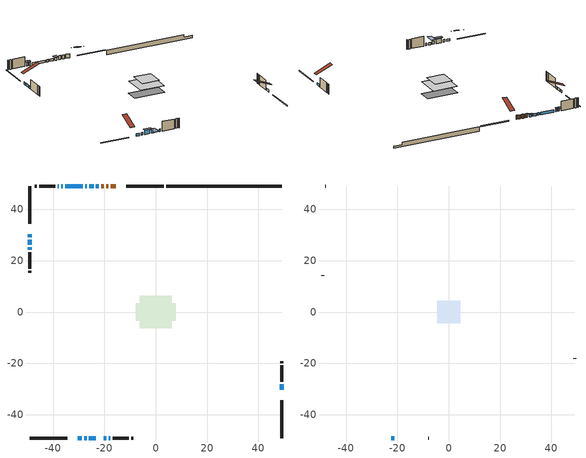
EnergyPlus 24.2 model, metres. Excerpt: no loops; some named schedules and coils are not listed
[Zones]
conditioned space
 floor adiabatic (AdiabaticFloorConstruction): -6.26,-6.26 -6.26,6.26 6.26,6.26 6.26,-6.26 z3.72
 floor foundation (Slab1 construction): -7.83,-3.41 -7.83,3.41 7.83,3.41 7.83,-3.41 z-1.01
 wall outside (RimJoist1 construction): 3.18,49.07 -11.42,49.07 / -49.07,-49.07 -34.46,-49.07 / -49.07,49.07 -49.07,34.46 / 49.07,-49.07 49.07,-34.46 z1.28:1.58
 wall outside (AdiabaticWallConstruction 1): -15.58,49.07 -17.52,49.07 / -18.45,49.07 -19.33,49.07 / -20.26,49.07 -21.27,49.07 z1.28:3.31
 wall outside (AdiabaticWallConstruction): -30.31,-49.07 -28.77,-49.07 / -27.85,-49.07 -26.95,-49.07 / -49.07,30.31 -49.07,29.07 / -49.07,28.14 -49.07,26.14 / -20.31,-49.07 -19.26,-49.07 / -18.33,-49.07 -17.72,-49.07 / -49.07,25.22 -49.07,24.17 / -24.22,49.07 -25.91,49.07 / -26.83,49.07 -27.52,49.07 / -28.45,49.07 -35.26,49.07 / 49.07,-30.31 49.07,-28.08 z1.28:2.5; -22.2,49.07 -23.29,49.07 z1.28:2.73; -26.03,-49.07 -23.28,-49.07 z1.28:3.36; -36.19,49.07 -36.75,49.07 / -37.68,49.07 -38.14,49.07 z1.28:2.93
 wall outside (Wall1 construction): -39.06,49.07 -45.39,49.07 / -16.79,-49.07 -10.47,-49.07 / -49.07,23.24 -49.07,16.92 / 49.07,-27.15 49.07,-20.83 z1.28:6.16
 wall outside (Wall3 construction): -46.32,49.07 -47.03,49.07 / -9.54,-49.07 -8.83,-49.07 / -49.07,15.99 -49.07,15.28 / 49.07,-19.9 49.07,-19.19 z1.28:6.16
 wall foundation (FoundationWall1 construction): 4.11,49.07,-1.01 4.11,49.07,1.28 44.57,49.07,1.28 44.57,49.07,0.09 49.07,49.07,0.09 49.07,49.07,-1.01
 window (WindowConstruction 9): -30.31,-49.07 -28.77,-49.07 z1.28:2.5
 window (WindowConstruction 4): -22.2,49.07 -23.29,49.07 z1.28:2.73
 window (WindowConstruction 5): -27.84,-49.07 -26.96,-49.07 z1.28:2.5
 window (WindowConstruction 6): -26.03,-49.07 -23.28,-49.07 z1.28:3.36
 window (WindowConstruction 7): -49.07,30.31 -49.07,29.07 z1.28:2.5
 window (WindowConstruction 8): -49.07,28.14 -49.07,26.14 z1.28:2.5
 window (WindowConstruction 12): -20.31,-49.07 -19.26,-49.07 z1.28:2.5
 window (WindowConstruction 13): -18.33,-49.07 -17.72,-49.07 z1.28:2.5
 window (WindowConstruction 14): -49.07,25.22 -49.07,24.17 z1.28:2.5
 window (WindowConstruction): -24.22,49.07 -25.91,49.07 z1.28:2.5
 window (WindowConstruction 1): -26.83,49.07 -27.52,49.07 z1.28:2.5
 window (WindowConstruction 2): -28.45,49.07 -35.26,49.07 z1.28:2.5
 window (WindowConstruction 3): 49.07,-30.31 49.07,-28.08 z1.28:2.5
 window (WindowConstruction 10): -36.19,49.07 -36.75,49.07 z1.28:2.93
 window (WindowConstruction 11): -37.68,49.07 -38.14,49.07 z1.28:2.93
 door (Door): -15.58,49.07 -17.52,49.07 z1.28:3.31
 door (Door 1): -18.45,49.07 -19.33,49.07 z1.28:3.31
 door (Door 2): -20.26,49.07 -21.27,49.07 z1.28:3.31
 ceiling adiabatic (AdiabaticFloorConstruction): 6.26,-6.26 6.26,6.26 -6.26,6.26 -6.26,-6.26 z3.72
attic - vented
 floor to conditioned space (Floor1 construction Reversed): -4.42,-4.42 -4.42,4.42 4.42,4.42 4.42,-4.42 z6.16
 wall outside (AdiabaticWallConstruction): -22.36,-49.07 -21.24,-49.07 z1.28:2.93
 wall outside (Wall4 construction): -47.95,49.07 -48.14,49.07 / -7.91,-49.07 -7.72,-49.07 / -49.07,14.35 -49.07,14.16 / 49.07,-18.26 49.07,-18.08 z1.28:6.16
 window (WindowConstruction 15): -22.35,-49.07 -21.24,-49.07 z1.28:2.93
 roof outside (Roof1 construction): -14.65,49.07,6.16 -14.65,40.58,9.69 -12.35,40.58,9.69 -12.35,49.07,6.16; -31.24,-49.07,6.16 -31.24,-40.58,9.69 -33.54,-40.58,9.69 -33.54,-49.07,6.16; -49.07,31.24,6.16 -40.58,31.24,9.69 -40.58,33.54,9.69 -49.07,33.54,6.16; 49.07,-31.24,6.16 40.58,-31.24,9.69 40.58,-33.54,9.69 49.07,-33.54,6.16
shading: -20.63,-49.07 -22.96,-49.07 -22.96,-53.34 -20.63,-53.34 z3.54; -23.59,49.07 -21.9,49.07 -21.9,50.59 -23.59,50.59 z3.03; -22.67,-49.07 -26.64,-49.07 -26.64,-50.29 -22.67,-50.29 z3.97; -37.05,49.07 -35.89,49.07 -35.89,50.59 -37.05,50.59 z3.23; -38.43,49.07 -37.38,49.07 -37.38,50.59 -38.43,50.59 z3.23
[Building]
Building 1: Terrain=Suburbs
[Site:Location]
Quebec Intl AP_QC: Latitude {deg}=46.8; Longitude {deg}=-71.38; Time Zone {hr}=-5; Elevation {m}=74; Keep Site Location Information=Yes
[Site:GroundTemperature:Shallow]
0.0108218, -2.24938, -2.43038, -1.3578, 2.94801, 7.23376, 10.9493, 13.303, 13.5029, 11.5886, 7.96783, 3.81355
[Site:WaterMainsTemperature]
Calculation Method=Schedule; Temperature Schedule=mains temperature schedule
[Material] Roughness=Rough; Thermal Absorptance=0.9
Name | Thickness {m} | Conductivity {W/m-K} | Density {kg/m3} | Specific Heat {J/kg-K} | Solar Absorptance | Visible Absorptance
asphalt or fiberglass shingles | 0.00635 | 0.162714 | 1121.4 | 1465.45 | 0.4 | 0.4
ceiling loosefill ins | 0.254 | 0.0480833 | 16.02 | 1046.75 | 0.7 | 0.7
ceiling stud and cavity | 0.1397 | 0.165285 | 65.682 | 1177.47 | 0.7 | 0.7
concrete 4.0 in. | 0.1016 | 1.803125 | 2242.8 | 837.4 | 0.7 | 0.7
concrete 8.0 in. | 0.2032 | 1.803125 | 2242.8 | 837.4 | 0.7 | 0.7
door material | 0.04445 | 0.053851 | 512.64 | 1214.23 | 0.7 | 0.7
exterior vertical ins | 0.0457286 | 0.029427 | 32.04 | 1214.23 | 0.7 | 0.7
floor covering | 0.0127 | 0.0433444 | 54.468 | 1339.84 | 0.6 | 0.6
floor rigid ins; wall rigid ins 1 | 0.512978 | 0.029427 | 32.04 | 1214.23 | 0.7 | 0.7
floor stud and cavity | 0.1397 | 1.75129 | 37.0049 | 1207.88 | 0.7 | 0.7
furniture material conditioned space 1 | 0.1524 | 0.115458 | 640.8 | 1214.23 | 0.6 | 0.6
gypsum board | 0.0127 | 0.160291 | 801 | 837.4 | 0.6 | 0.6
gypsum board 1 | 0.0127 | 0.160291 | 801 | 837.4 | 0.7 | 0.7
osb sheathing 0.5 in. | 0.0127 | 0.115458 | 512.64 | 1214.23 | 0.7 | 0.7
osb sheathing 0.75 in. | 0.01905 | 0.115458 | 512.64 | 1214.23 | 0.7 | 0.7
osb sheathing 2.0 in. | 0.0508 | 0.115458 | 512.64 | 1214.23 | 0.7 | 0.7
rim joist rigid ins; wall rigid ins | 0.051816 | 0.029427 | 32.04 | 1214.23 | 0.7 | 0.7
rim joist stud and cavity | 0.0508 | 0.0327625 | 125.044 | 1163.47 | 0.6 | 0.6
wall stud and cavity | 0.1397 | 0.140175 | 139.0536 | 1170.24 | 0.7 | 0.7
wall stud and cavity 1 | 0.1397 | 0.223492 | 139.0536 | 1170.24 | 0.7 | 0.7
wall stud and cavity 2 | 0.0889 | 6.1454 | 50.32683 | 1063.81 | 0.6 | 0.6
wall stud and cavity 3 | 0.0889 | 0.380278 | 52.3479 | 1209.89 | 0.7 | 0.7
wall stud and cavity 4 | 0.0889 | 0.391764 | 83.0341 | 1211.67 | 0.7 | 0.7
wood siding | 0.0254 | 0.102417 | 544.68 | 1172.36 | 0.4 | 0.4
wood siding 1 | 0.00254 | 0.102417 | 544.68 | 1172.36 | 0.4 | 0.4
wood siding 2; wood siding 3; wood siding 4 | 0.0254 | 0.102417 | 544.68 | 1172.36 | 0.7 | 0.7
[WindowMaterial:SimpleGlazingSystem]
Name | U-Factor {W/m2-K} | Solar Heat Gain Coefficient
WindowMaterial | 2.92474 | 0.62
WindowMaterial 1 | 2.95029 | 0.64
WindowMaterial 10 | 2.96903 | 0.62
WindowMaterial 11 | 3.131417 | 0.48
WindowMaterial 12 | 2.98492 | 0.56
WindowMaterial 13 | 3.01842 | 0.5
WindowMaterial 2 | 2.89237 | 0.66
WindowMaterial 3 | 2.94177 | 0.59
WindowMaterial 4 | 2.93325 | 0.6
WindowMaterial 5 | 2.95256 | 0.58
WindowMaterial 6 | 1.8391 | 0.53
WindowMaterial 7 | 3.01729 | 0.49
WindowMaterial 8 | 2.91168 | 0.63
WindowMaterial 9 | 2.96789 | 0.62
[Construction]
AdiabaticFloorConstruction: floor stud and cavity, floor rigid ins, osb sheathing 0.75 in., floor covering
AdiabaticWallConstruction: wood siding 3, wall rigid ins 1, wall stud and cavity 3, gypsum board
AdiabaticWallConstruction 1: wood siding 4, wall rigid ins 1, wall stud and cavity 3, gypsum board
Door; Door 1; Door 2: door material
Floor1 construction Reversed: gypsum board, ceiling stud and cavity, ceiling loosefill ins
FoundationWall1 construction: concrete 8.0 in., gypsum board 1
furniture construction conditioned space 1: furniture material conditioned space 1
PartitionWallConstruction: gypsum board, wall stud and cavity 4, gypsum board
RimJoist1 construction: wood siding 2, rim joist rigid ins, osb sheathing 2.0 in., rim joist stud and cavity
Roof1 construction: asphalt or fiberglass shingles
Slab1 construction: concrete 4.0 in.
Wall1 construction: wood siding, wall rigid ins, osb sheathing 0.5 in., wall stud and cavity, gypsum board
Wall3 construction: wood siding, wall rigid ins, osb sheathing 0.5 in., wall stud and cavity 1, gypsum board
Wall4 construction: wood siding 1, wall stud and cavity 2
WindowConstruction: WindowMaterial
WindowConstruction 1: WindowMaterial 1
WindowConstruction 10; WindowConstruction 15: WindowMaterial 10
WindowConstruction 11: WindowMaterial 11
WindowConstruction 12; WindowConstruction 14: WindowMaterial 12
WindowConstruction 13: WindowMaterial 13
WindowConstruction 2: WindowMaterial 2
WindowConstruction 3: WindowMaterial 3
WindowConstruction 4: WindowMaterial 4
WindowConstruction 5: WindowMaterial 5
WindowConstruction 6: WindowMaterial 6
WindowConstruction 7: WindowMaterial 7
WindowConstruction 8: WindowMaterial 8
WindowConstruction 9: WindowMaterial 9
[Zone] Multiplier=1; Part of Total Floor Area=Yes
Name | Volume {m3}
attic - vented | 44.1928
conditioned space | 664.6
[Space]
Name | Zone | Volume {m3}
attic - vented 1 | attic - vented | 44.1928
conditioned space 1 | conditioned space | 664.6
[ZoneInfiltration:EffectiveLeakageArea]
infil attic - vented 1: Zone or Space=attic - vented 1; Schedule=Always On Discrete; Effective Air Leakage Area {cm2}=2881.48; Stack Coefficient=0.000585104; Wind Coefficient=1.63432e-05
[ZoneMixing]
whole house fan mix: Zone or Space=attic - vented; Schedule=Always On Continuous; Design Flow Rate Calculation Method=Flow/Zone; Design Flow Rate {m3/s}=0; Source Zone or Space=conditioned space
[SurfaceProperty:ExposedFoundationPerimeter]
Slab1: Exposed Perimeter Calculation Method=TotalExposedPerimeter; Total Exposed Perimeter {m}=44.958
[InternalMass] Zone or ZoneList=conditioned space; Space or SpaceList=conditioned space 1
Name | Construction | Surface Area {m2}
furniture mass conditioned space 1 | furniture construction conditioned space 1 | 105.5
partition wall mass | PartitionWallConstruction | 263.75
[Lights]
interior lighting: Zone or ZoneList or Space or SpaceList=conditioned space 1; Schedule=interior lighting schedule; Design Level Calculation Method=LightingLevel; Lighting Level {W}=343.2; Return Air Fraction=0; Fraction Radiant=0.6; Fraction Visible=0.2; Fraction Replaceable=1
[People]
occupants: Zone or ZoneList or Space or SpaceList=conditioned space 1; Number of People Schedule=occupants schedule; Number of People Calculation Method=People; Number of People=3; Fraction Radiant=0.314171; Sensible Heat Fraction=0.56303; Activity Level Schedule=occupants activity schedule; Carbon Dioxide Generation Rate {m3/s-W}=0; Enable ASHRAE 55 Comfort Warnings=No; Mean Radiant Temperature Calculation Type=EnclosureAveraged
[ElectricEquipment] Zone or ZoneList or Space or SpaceList=conditioned space 1; Design Level Calculation Method=EquipmentLevel
Name | Schedule | Design Level {W} | Fraction Latent | Fraction Radiant | Fraction Lost
clothes dryer | clothes dryer schedule | 140.772 | 0.015 | 0.081 | 0.85
clothes washer | clothes washer schedule | 32.1985 | 0.03 | 0.162 | 0.7
cooking range | cooking range schedule | 215.147 | 0.08 | 0.432 | 0.2
dishwasher | dishwasher schedule | 66.8632 | 0.3 | 0.18 | 0.4
fridge | fridge schedule | 72.9452 | 0 | 0.6 | 0
mech vent bath fan 0 | mech vent bath fan 0 schedule | 50.2 | 0 | 0 | 1
mech vent house fan | mech vent house fan schedule | 20.8667 | 0 | 0 | 0.522764
mech vent house fan cfis | mech vent house fan cfis schedule | 0 | 0 | 0 | 0
mech vent range fan 0 | mech vent range fan 0 schedule | 57 | 0 | 0 | 1
misc plug loads | misc plug loads schedule | 494.7 | 0.045 | 0.513 | 0.1
whole house fan | Always On Discrete | 0 | 0 | 0 | 1
[OtherEquipment] Zone or ZoneList or Space or SpaceList=conditioned space 1; Design Level Calculation Method=EquipmentLevel
Name | Fuel Type | Schedule | Design Level {W} | Fraction Latent | Fraction Radiant | Fraction Lost
clothes dryer 1 | Electricity | clothes dryer schedule | 0 | 0.015 | 0.081 | 0.85
cooking range 1 | Electricity | cooking range schedule | 0 | 0.08 | 0.432 | 0.2
general water use latent | None | general water use schedule | 62.594 | 1 | 0 | 0
general water use sensible | None | general water use schedule | -61.6891 | 0 | 0.6 | 0
mech vent house fan latent load | None | Always On Discrete | 0 | 1 | 0 | 0
mech vent house fan sensible load | None | Always On Discrete | 0 | 0 | 0 | 0
water heater energy adjustment1 | Electricity | Always On Discrete | 0.01 | 0 | 0 | 1
[ZoneInfiltration:DesignFlowRate] Zone or ZoneList or Space or SpaceList=conditioned space 1; Schedule=Always On Discrete; Design Flow Rate Calculation Method=Flow/Zone; Design Flow Rate {m3/s}=0
infil flow; natural vent flow; whole house fan flow
[ZoneControl:Thermostat]
conditioned space Thermostat: Zone or ZoneList=conditioned space; Control Type Schedule=conditioned space Thermostat Schedule; Control 1=conditioned space temperature setpoint; Temperature Difference Between Cutout And Setpoint {deltaC}=0
[ThermostatSetpoint:DualSetpoint]
conditioned space temperature setpoint: Heating Setpoint Temperature Schedule=heating setpoint; Cooling Setpoint Temperature Schedule=cooling setpoint
[AirLoopHVAC:UnitarySystem]
unit heater unitary system: Control Type=Load; Controlling Zone or Thermostat Location=conditioned space; Dehumidification Control Type=None; Availability Schedule=Always On Discrete; Supply Fan=unit heater supply fan; Fan Placement=BlowThrough; Supply Air Fan Operating Mode Schedule=unit heater auto fan schedule; Heating Coil=unit heater htg coil; DX Heating Coil Sizing Ratio=1; Use DOAS DX Cooling Coil=No; Minimum Supply Air Temperature {C}=2; Latent Load Control=SensibleOnlyLoadControl; Cooling Supply Air Flow Rate Method=None; Heating Supply Air Flow Rate Method=SupplyAirFlowRate; Heating Supply Air Flow Rate {m3/s}=0.00141584; No Load Supply Air Flow Rate Method=SupplyAirFlowRate; No Load Supply Air Flow Rate {m3/s}=0; No Load Supply Air Flow Rate Control Set To Low Speed=Yes; Maximum Supply Air Temperature {C}=48.8889; Maximum Outdoor Dry-Bulb Temperature for Supplemental Heater Operation {C}=21; Ancillary On-Cycle Electric Power {W}=0; Ancillary Off-Cycle Electric Power {W}=0
[Zone equipment]
conditioned space: electric baseboard, unit heater unitary system
[Foundation:Kiva]
Foundation Kiva 1: Initial Indoor Air Temperature {C}=18; Wall Height Above Grade {m}=1.28001; Wall Depth Below Slab {m}=0.2032; Custom Block Material Name 1=exterior vertical ins; Custom Block Depth 1 {m}=2.28999; Custom Block X Position 1 {m}=0.2159; Custom Block Z Position 1 {m}=0
[Foundation:Kiva:Settings]
Soil Conductivity {W/m-K}=0.849921; Soil Density {kg/m3}=1842.3; Soil Specific Heat {J/kg-K}=418.7; Ground Solar Absorptivity=0.9; Ground Thermal Absorptivity=0.9; Ground Surface Roughness {m}=0.03; Far-Field Width {m}=40; Deep-Ground Boundary Condition=ZeroFlux; Deep-Ground Depth {m}=40; Minimum Cell Dimension {m}=0.2; Maximum Cell Growth Coefficient=3; Simulation Timestep=Timestep
[Exterior:Lights]
exterior lighting: Schedule=exterior lighting schedule; Design Level {W}=75.6
[EnergyManagementSystem:Sensor] Output:Variable or Output:Meter Index Key=conditioned space
Name | Output:Variable or Output:Meter
conditioned_space_clg_unmet_s | Zone Cooling Setpoint Not Met Time
conditioned_space_htg_unmet_s | Zone Heating Setpoint Not Met Time
fridge_tin_s; tin_s; tin_s_1 | Zone Mean Air Temperature
tout_s | Zone Outdoor Air Drybulb Temperature
win_s | Zone Air Humidity Ratio
[Schedule:Constant]
Name | Hourly Value
Always On Continuous; mech vent house fan schedule; mech vent house fan cfis schedule; Always On Discrete | 1
occupants activity schedule | 117.228
fridge schedule; unit heater auto fan schedule | 0
[Schedule:Week:Daily]
interior lighting schedule Week Rule - Jan1-Jan27: interior lighting schedule day, interior lighting schedule day, interior lighting schedule day, interior lighting schedule day, interior lighting schedule day, interior lighting schedule day, interior lighting schedule day, interior lighting schedule default day, interior lighting schedule default day, interior lighting schedule default day, interior lighting schedule default day, interior lighting schedule default day
interior lighting schedule Week Rule - Jan28-Feb3: interior lighting schedule day, interior lighting schedule day, interior lighting schedule day, interior lighting schedule day, interior lighting schedule day 1, interior lighting schedule day 1, interior lighting schedule day 1, interior lighting schedule default day, interior lighting schedule default day, interior lighting schedule default day, interior lighting schedule default day, interior lighting schedule default day
interior lighting schedule Week Rule - Feb4-Feb24: interior lighting schedule day 1, interior lighting schedule day 1, interior lighting schedule day 1, interior lighting schedule day 1, interior lighting schedule day 1, interior lighting schedule day 1, interior lighting schedule day 1, interior lighting schedule default day, interior lighting schedule default day, interior lighting schedule default day, interior lighting schedule default day, interior lighting schedule default day
interior lighting schedule Week Rule - Feb25-Mar3: interior lighting schedule day 1, interior lighting schedule day 1, interior lighting schedule day 1, interior lighting schedule day 1, interior lighting schedule day 2, interior lighting schedule day 2, interior lighting schedule day 2, interior lighting schedule default day, interior lighting schedule default day, interior lighting schedule default day, interior lighting schedule default day, interior lighting schedule default day
interior lighting schedule Week Rule - Mar4-Mar31: interior lighting schedule day 2, interior lighting schedule day 2, interior lighting schedule day 2, interior lighting schedule day 2, interior lighting schedule day 2, interior lighting schedule day 2, interior lighting schedule day 2, interior lighting schedule default day, interior lighting schedule default day, interior lighting schedule default day, interior lighting schedule default day, interior lighting schedule default day
interior lighting schedule Week Rule - Apr1-Apr28: interior lighting schedule day 3, interior lighting schedule day 3, interior lighting schedule day 3, interior lighting schedule day 3, interior lighting schedule day 3, interior lighting schedule day 3, interior lighting schedule day 3, interior lighting schedule default day, interior lighting schedule default day, interior lighting schedule default day, interior lighting schedule default day, interior lighting schedule default day
interior lighting schedule Week Rule - Apr29-May5: interior lighting schedule day 3, interior lighting schedule day 3, interior lighting schedule day 4, interior lighting schedule day 4, interior lighting schedule day 4, interior lighting schedule day 4, interior lighting schedule day 4, interior lighting schedule default day, interior lighting schedule default day, interior lighting schedule default day, interior lighting schedule default day, interior lighting schedule default day
interior lighting schedule Week Rule - May6-May26: interior lighting schedule day 4, interior lighting schedule day 4, interior lighting schedule day 4, interior lighting schedule day 4, interior lighting schedule day 4, interior lighting schedule day 4, interior lighting schedule day 4, interior lighting schedule default day, interior lighting schedule default day, interior lighting schedule default day, interior lighting schedule default day, interior lighting schedule default day
interior lighting schedule Week Rule - May27-Jun2: interior lighting schedule day 4, interior lighting schedule day 4, interior lighting schedule day 4, interior lighting schedule day 4, interior lighting schedule day 4, interior lighting schedule day 5, interior lighting schedule day 5, interior lighting schedule default day, interior lighting schedule default day, interior lighting schedule default day, interior lighting schedule default day, interior lighting schedule default day
interior lighting schedule Week Rule - Jun3-Jun30: interior lighting schedule day 5, interior lighting schedule day 5, interior lighting schedule day 5, interior lighting schedule day 5, interior lighting schedule day 5, interior lighting schedule day 5, interior lighting schedule day 5, interior lighting schedule default day, interior lighting schedule default day, interior lighting schedule default day, interior lighting schedule default day, interior lighting schedule default day
interior lighting schedule Week Rule - Jul1-Jul28: interior lighting schedule day 6, interior lighting schedule day 6, interior lighting schedule day 6, interior lighting schedule day 6, interior lighting schedule day 6, interior lighting schedule day 6, interior lighting schedule day 6, interior lighting schedule default day, interior lighting schedule default day, interior lighting schedule default day, interior lighting schedule default day, interior lighting schedule default day
interior lighting schedule Week Rule - Jul29-Aug4: interior lighting schedule day 6, interior lighting schedule day 6, interior lighting schedule day 6, interior lighting schedule day 7, interior lighting schedule day 7, interior lighting schedule day 7, interior lighting schedule day 7, interior lighting schedule default day, interior lighting schedule default day, interior lighting schedule default day, interior lighting schedule default day, interior lighting schedule default day
interior lighting schedule Week Rule - Aug5-Aug25: interior lighting schedule day 7, interior lighting schedule day 7, interior lighting schedule day 7, interior lighting schedule day 7, interior lighting schedule day 7, interior lighting schedule day 7, interior lighting schedule day 7, interior lighting schedule default day, interior lighting schedule default day, interior lighting schedule default day, interior lighting schedule default day, interior lighting schedule default day
interior lighting schedule Week Rule - Aug26-Sep1: interior lighting schedule day 7, interior lighting schedule day 7, interior lighting schedule day 7, interior lighting schedule day 7, interior lighting schedule day 7, interior lighting schedule day 7, interior lighting schedule day 8, interior lighting schedule default day, interior lighting schedule default day, interior lighting schedule default day, interior lighting schedule default day, interior lighting schedule default day
interior lighting schedule Week Rule - Sep2-Sep29: interior lighting schedule day 8, interior lighting schedule day 8, interior lighting schedule day 8, interior lighting schedule day 8, interior lighting schedule day 8, interior lighting schedule day 8, interior lighting schedule day 8, interior lighting schedule default day, interior lighting schedule default day, interior lighting schedule default day, interior lighting schedule default day, interior lighting schedule default day
interior lighting schedule Week Rule - Sep30-Oct6: interior lighting schedule day 8, interior lighting schedule day 9, interior lighting schedule day 9, interior lighting schedule day 9, interior lighting schedule day 9, interior lighting schedule day 9, interior lighting schedule day 9, interior lighting schedule default day, interior lighting schedule default day, interior lighting schedule default day, interior lighting schedule default day, interior lighting schedule default day
interior lighting schedule Week Rule - Oct7-Oct27: interior lighting schedule day 9, interior lighting schedule day 9, interior lighting schedule day 9, interior lighting schedule day 9, interior lighting schedule day 9, interior lighting schedule day 9, interior lighting schedule day 9, interior lighting schedule default day, interior lighting schedule default day, interior lighting schedule default day, interior lighting schedule default day, interior lighting schedule default day
interior lighting schedule Week Rule - Oct28-Nov3: interior lighting schedule day 9, interior lighting schedule day 9, interior lighting schedule day 9, interior lighting schedule day 9, interior lighting schedule day 10, interior lighting schedule day 10, interior lighting schedule day 10, interior lighting schedule default day, interior lighting schedule default day, interior lighting schedule default day, interior lighting schedule default day, interior lighting schedule default day
interior lighting schedule Week Rule - Nov4-Nov24: interior lighting schedule day 10, interior lighting schedule day 10, interior lighting schedule day 10, interior lighting schedule day 10, interior lighting schedule day 10, interior lighting schedule day 10, interior lighting schedule day 10, interior lighting schedule default day, interior lighting schedule default day, interior lighting schedule default day, interior lighting schedule default day, interior lighting schedule default day
interior lighting schedule Week Rule - Nov25-Dec1: interior lighting schedule day 10, interior lighting schedule day 10, interior lighting schedule day 10, interior lighting schedule day 10, interior lighting schedule day 10, interior lighting schedule day 10, interior lighting schedule day 11, interior lighting schedule default day, interior lighting schedule default day, interior lighting schedule default day, interior lighting schedule default day, interior lighting schedule default day
interior lighting schedule Week Rule - Dec2-Dec31: interior lighting schedule day 11, interior lighting schedule day 11, interior lighting schedule day 11, interior lighting schedule day 11, interior lighting schedule day 11, interior lighting schedule day 11, interior lighting schedule day 11, interior lighting schedule default day, interior lighting schedule default day, interior lighting schedule default day, interior lighting schedule default day, interior lighting schedule default day
occupants schedule Week Rule - Jan1-Dec31: occupants schedule day, occupants schedule day, occupants schedule day, occupants schedule day, occupants schedule day, occupants schedule day, occupants schedule day, occupants schedule default day, occupants schedule default day, occupants schedule default day, occupants schedule default day, occupants schedule default day
clothes dryer schedule Week Rule - Jan1-Dec31: clothes dryer schedule day, clothes dryer schedule day, clothes dryer schedule day, clothes dryer schedule day, clothes dryer schedule day, clothes dryer schedule day, clothes dryer schedule day, clothes dryer schedule default day, clothes dryer schedule default day, clothes dryer schedule default day, clothes dryer schedule default day, clothes dryer schedule default day
clothes washer schedule Week Rule - Jan1-Dec31: clothes washer schedule day, clothes washer schedule day, clothes washer schedule day, clothes washer schedule day, clothes washer schedule day, clothes washer schedule day, clothes washer schedule day, clothes washer schedule default day, clothes washer schedule default day, clothes washer schedule default day, clothes washer schedule default day, clothes washer schedule default day
cooking range schedule Week Rule - Jan1-Dec31: cooking range schedule day, cooking range schedule day, cooking range schedule day, cooking range schedule day, cooking range schedule day, cooking range schedule day, cooking range schedule day, cooking range schedule default day, cooking range schedule default day, cooking range schedule default day, cooking range schedule default day, cooking range schedule default day
dishwasher schedule Week Rule - Jan1-Dec31: dishwasher schedule day, dishwasher schedule day, dishwasher schedule day, dishwasher schedule day, dishwasher schedule day, dishwasher schedule day, dishwasher schedule day, dishwasher schedule default day, dishwasher schedule default day, dishwasher schedule default day, dishwasher schedule default day, dishwasher schedule default day
mech vent bath fan 0 schedule Week Rule - Jan1-Dec31: mech vent bath fan 0 schedule day, mech vent bath fan 0 schedule day, mech vent bath fan 0 schedule day, mech vent bath fan 0 schedule day, mech vent bath fan 0 schedule day, mech vent bath fan 0 schedule day, mech vent bath fan 0 schedule day, mech vent bath fan 0 schedule default day, mech vent bath fan 0 schedule default day, mech vent bath fan 0 schedule default day, mech vent bath fan 0 schedule default day, mech vent bath fan 0 schedule default day
mech vent range fan 0 schedule Week Rule - Jan1-Dec31: mech vent range fan 0 schedule day, mech vent range fan 0 schedule day, mech vent range fan 0 schedule day, mech vent range fan 0 schedule day, mech vent range fan 0 schedule day, mech vent range fan 0 schedule day, mech vent range fan 0 schedule day, mech vent range fan 0 schedule default day, mech vent range fan 0 schedule default day, mech vent range fan 0 schedule default day, mech vent range fan 0 schedule default day, mech vent range fan 0 schedule default day
misc plug loads schedule Week Rule - Jan1-Dec31: misc plug loads schedule day, misc plug loads schedule day, misc plug loads schedule day, misc plug loads schedule day, misc plug loads schedule day, misc plug loads schedule day, misc plug loads schedule day, misc plug loads schedule default day, misc plug loads schedule default day, misc plug loads schedule default day, misc plug loads schedule default day, misc plug loads schedule default day
general water use schedule Week Rule - Jan1-Dec31: general water use schedule day, general water use schedule day, general water use schedule day, general water use schedule day, general water use schedule day, general water use schedule day, general water use schedule day, general water use schedule default day, general water use schedule default day, general water use schedule default day, general water use schedule default day, general water use schedule default day
exterior lighting schedule Week Rule - Jan1-Jan27: exterior lighting schedule day, exterior lighting schedule day, exterior lighting schedule day, exterior lighting schedule day, exterior lighting schedule day, exterior lighting schedule day, exterior lighting schedule day, exterior lighting schedule default day, exterior lighting schedule default day, exterior lighting schedule default day, exterior lighting schedule default day, exterior lighting schedule default day
exterior lighting schedule Week Rule - Jan28-Feb3: exterior lighting schedule day, exterior lighting schedule day, exterior lighting schedule day, exterior lighting schedule day, exterior lighting schedule day 1, exterior lighting schedule day 1, exterior lighting schedule day 1, exterior lighting schedule default day, exterior lighting schedule default day, exterior lighting schedule default day, exterior lighting schedule default day, exterior lighting schedule default day
exterior lighting schedule Week Rule - Feb4-Feb24: exterior lighting schedule day 1, exterior lighting schedule day 1, exterior lighting schedule day 1, exterior lighting schedule day 1, exterior lighting schedule day 1, exterior lighting schedule day 1, exterior lighting schedule day 1, exterior lighting schedule default day, exterior lighting schedule default day, exterior lighting schedule default day, exterior lighting schedule default day, exterior lighting schedule default day
exterior lighting schedule Week Rule - Feb25-Mar3: exterior lighting schedule day 1, exterior lighting schedule day 1, exterior lighting schedule day 1, exterior lighting schedule day 1, exterior lighting schedule day 2, exterior lighting schedule day 2, exterior lighting schedule day 2, exterior lighting schedule default day, exterior lighting schedule default day, exterior lighting schedule default day, exterior lighting schedule default day, exterior lighting schedule default day
exterior lighting schedule Week Rule - Mar4-Mar31: exterior lighting schedule day 2, exterior lighting schedule day 2, exterior lighting schedule day 2, exterior lighting schedule day 2, exterior lighting schedule day 2, exterior lighting schedule day 2, exterior lighting schedule day 2, exterior lighting schedule default day, exterior lighting schedule default day, exterior lighting schedule default day, exterior lighting schedule default day, exterior lighting schedule default day
exterior lighting schedule Week Rule - Apr1-Apr28: exterior lighting schedule day 3, exterior lighting schedule day 3, exterior lighting schedule day 3, exterior lighting schedule day 3, exterior lighting schedule day 3, exterior lighting schedule day 3, exterior lighting schedule day 3, exterior lighting schedule default day, exterior lighting schedule default day, exterior lighting schedule default day, exterior lighting schedule default day, exterior lighting schedule default day
exterior lighting schedule Week Rule - Apr29-May5: exterior lighting schedule day 3, exterior lighting schedule day 3, exterior lighting schedule day 4, exterior lighting schedule day 4, exterior lighting schedule day 4, exterior lighting schedule day 4, exterior lighting schedule day 4, exterior lighting schedule default day, exterior lighting schedule default day, exterior lighting schedule default day, exterior lighting schedule default day, exterior lighting schedule default day
exterior lighting schedule Week Rule - May6-May26: exterior lighting schedule day 4, exterior lighting schedule day 4, exterior lighting schedule day 4, exterior lighting schedule day 4, exterior lighting schedule day 4, exterior lighting schedule day 4, exterior lighting schedule day 4, exterior lighting schedule default day, exterior lighting schedule default day, exterior lighting schedule default day, exterior lighting schedule default day, exterior lighting schedule default day
exterior lighting schedule Week Rule - May27-Jun2: exterior lighting schedule day 4, exterior lighting schedule day 4, exterior lighting schedule day 4, exterior lighting schedule day 4, exterior lighting schedule day 4, exterior lighting schedule day 5, exterior lighting schedule day 5, exterior lighting schedule default day, exterior lighting schedule default day, exterior lighting schedule default day, exterior lighting schedule default day, exterior lighting schedule default day
exterior lighting schedule Week Rule - Jun3-Jun30: exterior lighting schedule day 5, exterior lighting schedule day 5, exterior lighting schedule day 5, exterior lighting schedule day 5, exterior lighting schedule day 5, exterior lighting schedule day 5, exterior lighting schedule day 5, exterior lighting schedule default day, exterior lighting schedule default day, exterior lighting schedule default day, exterior lighting schedule default day, exterior lighting schedule default day
exterior lighting schedule Week Rule - Jul1-Jul28: exterior lighting schedule day 6, exterior lighting schedule day 6, exterior lighting schedule day 6, exterior lighting schedule day 6, exterior lighting schedule day 6, exterior lighting schedule day 6, exterior lighting schedule day 6, exterior lighting schedule default day, exterior lighting schedule default day, exterior lighting schedule default day, exterior lighting schedule default day, exterior lighting schedule default day
exterior lighting schedule Week Rule - Jul29-Aug4: exterior lighting schedule day 6, exterior lighting schedule day 6, exterior lighting schedule day 6, exterior lighting schedule day 7, exterior lighting schedule day 7, exterior lighting schedule day 7, exterior lighting schedule day 7, exterior lighting schedule default day, exterior lighting schedule default day, exterior lighting schedule default day, exterior lighting schedule default day, exterior lighting schedule default day
[Schedule:Year]
interior lighting schedule: interior lighting schedule Week Rule - Jan1-Jan27, 1, 1, 1, 27, interior lighting schedule Week Rule - Jan28-Feb3, 1, 28, 2, 3, interior lighting schedule Week Rule - Feb4-Feb24, 2, 4, 2, 24, interior lighting schedule Week Rule - Feb25-Mar3, 2, 25, 3, 3, interior lighting schedule Week Rule - Mar4-Mar31, 3, 4, 3, 31, interior lighting schedule Week Rule - Apr1-Apr28, 4, 1, 4, 28, interior lighting schedule Week Rule - Apr29-May5, 4, 29, 5, 5, interior lighting schedule Week Rule - May6-May26, 5, 6, 5, 26, interior lighting schedule Week Rule - May27-Jun2, 5, 27, 6, 2, interior lighting schedule Week Rule - Jun3-Jun30, 6, 3, 6, 30, interior lighting schedule Week Rule - Jul1-Jul28, 7, 1, 7, 28, interior lighting schedule Week Rule - Jul29-Aug4, 7, 29, 8, 4, interior lighting schedule Week Rule - Aug5-Aug25, 8, 5, 8, 25, interior lighting schedule Week Rule - Aug26-Sep1, 8, 26, 9, 1, interior lighting schedule Week Rule - Sep2-Sep29, 9, 2, 9, 29, interior lighting schedule Week Rule - Sep30-Oct6, 9, 30, 10, 6, interior lighting schedule Week Rule - Oct7-Oct27, 10, 7, 10, 27, interior lighting schedule Week Rule - Oct28-Nov3, 10, 28, 11, 3, interior lighting schedule Week Rule - Nov4-Nov24, 11, 4, 11, 24, interior lighting schedule Week Rule - Nov25-Dec1, 11, 25, 12, 1, interior lighting schedule Week Rule - Dec2-Dec31, 12, 2, 12, 31
occupants schedule: occupants schedule Week Rule - Jan1-Dec31, 1, 1, 12, 31
clothes dryer schedule: clothes dryer schedule Week Rule - Jan1-Dec31, 1, 1, 12, 31
clothes washer schedule: clothes washer schedule Week Rule - Jan1-Dec31, 1, 1, 12, 31
cooking range schedule: cooking range schedule Week Rule - Jan1-Dec31, 1, 1, 12, 31
dishwasher schedule: dishwasher schedule Week Rule - Jan1-Dec31, 1, 1, 12, 31
mech vent bath fan 0 schedule: mech vent bath fan 0 schedule Week Rule - Jan1-Dec31, 1, 1, 12, 31
mech vent range fan 0 schedule: mech vent range fan 0 schedule Week Rule - Jan1-Dec31, 1, 1, 12, 31
misc plug loads schedule: misc plug loads schedule Week Rule - Jan1-Dec31, 1, 1, 12, 31
general water use schedule: general water use schedule Week Rule - Jan1-Dec31, 1, 1, 12, 31
exterior lighting schedule: exterior lighting schedule Week Rule - Jan1-Jan27, 1, 1, 1, 27, exterior lighting schedule Week Rule - Jan28-Feb3, 1, 28, 2, 3, exterior lighting schedule Week Rule - Feb4-Feb24, 2, 4, 2, 24, exterior lighting schedule Week Rule - Feb25-Mar3, 2, 25, 3, 3, exterior lighting schedule Week Rule - Mar4-Mar31, 3, 4, 3, 31, exterior lighting schedule Week Rule - Apr1-Apr28, 4, 1, 4, 28, exterior lighting schedule Week Rule - Apr29-May5, 4, 29, 5, 5, exterior lighting schedule Week Rule - May6-May26, 5, 6, 5, 26, exterior lighting schedule Week Rule - May27-Jun2, 5, 27, 6, 2, exterior lighting schedule Week Rule - Jun3-Jun30, 6, 3, 6, 30, exterior lighting schedule Week Rule - Jul1-Jul28, 7, 1, 7, 28, exterior lighting schedule Week Rule - Jul29-Aug4, 7, 29, 8, 4, exterior lighting schedule Week Rule - Aug5-Aug25, 8, 5, 8, 25, exterior lighting schedule Week Rule - Aug26-Sep1, 8, 26, 9, 1, exterior lighting schedule Week Rule - Sep2-Sep29, 9, 2, 9, 29, exterior lighting schedule Week Rule - Sep30-Oct6, 9, 30, 10, 6, exterior lighting schedule Week Rule - Oct7-Oct27, 10, 7, 10, 27, exterior lighting schedule Week Rule - Oct28-Nov3, 10, 28, 11, 3, exterior lighting schedule Week Rule - Nov4-Nov24, 11, 4, 11, 24, exterior lighting schedule Week Rule - Nov25-Dec1, 11, 25, 12, 1, exterior lighting schedule Week Rule - Dec2-Dec31, 12, 2, 12, 31
[Schedule:Compact]
conditioned space Thermostat Schedule: Through: 12/31, For: AllDays, Until: 24:00, 4
mains temperature schedule: Through: 01/01, For: AllDays, Until: 24:00, 5.175, Through: 01/02, For: AllDays, Until: 24:00, 5.10167, Through: 01/03, For: AllDays, Until: 24:00, 5.02889, Through: 01/04, For: AllDays, Until: 24:00, 4.95778, Through: 01/05, For: AllDays, Until: 24:00, 4.88778, Through: 01/06, For: AllDays, Until: 24:00, 4.81833, Through: 01/07, For: AllDays, Until: 24:00, 4.75056, Through: 01/08, For: AllDays, Until: 24:00, 4.68389, Through: 01/09, For: AllDays, Until: 24:00, 4.61833, Through: 01/10, For: AllDays, Until: 24:00, 4.55389, Through: 01/11, For: AllDays, Until: 24:00, 4.49056, Through: 01/12, For: AllDays, Until: 24:00, 4.42889, Through: 01/13, For: AllDays, Until: 24:00, 4.36778, Through: 01/14, For: AllDays, Until: 24:00, 4.30889, Through: 01/15, For: AllDays, Until: 24:00, 4.25056, Through: 01/16, For: AllDays, Until: 24:00, 4.19389, Through: 01/17, For: AllDays, Until: 24:00, 4.13833, Through: 01/18, For: AllDays, Until: 24:00, 4.08444, Through: 01/19, For: AllDays, Until: 24:00, 4.03167, Through: 01/20, For: AllDays, Until: 24:00, 3.98056, Through: 01/21, For: AllDays, Until: 24:00, 3.93056, Through: 01/22, For: AllDays, Until: 24:00, 3.88222, Through: 01/23, For: AllDays, Until: 24:00, 3.835, Through: 01/24, For: AllDays, Until: 24:00, 3.78944, Through: 01/25, For: AllDays, Until: 24:00, 3.74556, Through: 01/26, For: AllDays, Until: 24:00, 3.70278, Through: 01/27, For: AllDays, Until: 24:00, 3.66167, Through: 01/28, For: AllDays, Until: 24:00, 3.62167, Through: 01/29, For: AllDays, Until: 24:00, 3.58389, Through: 01/30, For: AllDays, Until: 24:00, 3.54722, Through: 01/31, For: AllDays, Until: 24:00, 3.51167, Through: 02/01, For: AllDays, Until: 24:00, 3.47833, Through: 02/02, For: AllDays, Until: 24:00, 3.44611, Through: 02/03, For: AllDays, Until: 24:00, 3.41556, Through: 02/04, For: AllDays, Until: 24:00, 3.38667, Through: 02/05, For: AllDays, Until: 24:00, 3.35944, Through: 02/06, For: AllDays, Until: 24:00, 3.33389, Through: 02/07, For: AllDays, Until: 24:00, 3.30944, Through: 02/08, For: AllDays, Until: 24:00, 3.28667, Through: 02/09, For: AllDays, Until: 24:00, 3.26611, Through: 02/10, For: AllDays, Until: 24:00, 3.24667, Through: 02/11, For: AllDays, Until: 24:00, 3.22889, Through: 02/12, For: AllDays, Until: 24:00, 3.21278, Through: 02/13, For: AllDays, Until: 24:00, 3.19833, Through: 02/14, For: AllDays, Until: 24:00, 3.18556, Through: 02/15, For: AllDays, Until: 24:00, 3.17389, Through: 02/16, For: AllDays, Until: 24:00, 3.16444, Through: 02/17, For: AllDays, Until: 24:00, 3.15667, Through: 02/18, For: AllDays, Until: 24:00, 3.15056, Through: 02/19, For: AllDays, Until: 24:00, 3.14556, Through: 02/20, For: AllDays, Until: 24:00, 3.14278, Through: 02/21, For: AllDays, Until: 24:00, 3.14111, Through: 02/22, For: AllDays, Until: 24:00, 3.14167, Through: 02/23, For: AllDays, Until: 24:00, 3.14333, Through: 02/24, For: AllDays, Until: 24:00, 3.14722, Through: 02/25, For: AllDays, Until: 24:00, 3.15222, Through: 02/26, For: AllDays, Until: 24:00, 3.15944, Through: 02/27, For: AllDays, Until: 24:00, 3.16778, Through: 02/28, For: AllDays, Until: 24:00, 3.17778, Through: 03/01, For: AllDays, Until: 24:00, 3.18944, Through: 03/02, For: AllDays, Until: 24:00, 3.20333, Through: 03/03, For: AllDays, Until: 24:00, 3.21833, Through: 03/04, For: AllDays, Until: 24:00, 3.235, Through: 03/05, For: AllDays, Until: 24:00, 3.25333, Through: 03/06, For: AllDays, Until: 24:00, 3.27333, Through: 03/07, For: AllDays, Until: 24:00, 3.29444, Through: 03/08, For: AllDays, Until: 24:00, 3.31778, Through: 03/09, For: AllDays, Until: 24:00, 3.34222, Through: 03/10, For: AllDays, Until: 24:00, 3.36889, Through: 03/11, For: AllDays, Until: 24:00, 3.39667, Through: 03/12, For: AllDays, Until: 24:00, 3.42611, Through: 03/13, For: AllDays, Until: 24:00, 3.45722, Through: 03/14, For: AllDays, Until: 24:00, 3.49, Through: 03/15, For: AllDays, Until: 24:00, 3.52389, Through: 03/16, For: AllDays, Until: 24:00, 3.55944, Through: 03/17, For: AllDays, Until: 24:00, 3.59667, Through: 03/18, For: AllDays, Until: 24:00, 3.63556, Through: 03/19, For: AllDays, Until: 24:00, 3.67556, Through: 03/20, For: AllDays, Until: 24:00, 3.71722, Through: 03/21, For: AllDays, Until: 24:00, 3.76056, Through: 03/22, For: AllDays, Until: 24:00, 3.80556, Through: 03/23, For: AllDays, Until: 24:00, 3.85111, Through: 03/24, For: AllDays, Until: 24:00, 3.89889, Through: 03/25, For: AllDays, Until: 24:00, 3.94778, Through: 03/26, For: AllDays, Until: 24:00, 3.99833, Through: 03/27, For: AllDays, Until: 24:00, 4.05, Through: 03/28, For: AllDays, Until: 24:00, 4.10333, Through: 03/29, For: AllDays, Until: 24:00, 4.15778, Through: 03/30, For: AllDays, Until: 24:00, 4.21333, Through: 03/31, For: AllDays, Until: 24:00, 4.27056, Through: 04/01, For: AllDays, Until: 24:00, 4.32944, Through: 04/02, For: AllDays, Until: 24:00, 4.38889, Through: 04/03, For: AllDays, Until: 24:00, 4.45, Through: 04/04, For: AllDays, Until: 24:00, 4.51222, Through: 04/05, For: AllDays, Until: 24:00, 4.57611, Through: 04/06, For: AllDays, Until: 24:00, 4.64056, Through: 04/07, For: AllDays, Until: 24:00, 4.70667, Through: 04/08, For: AllDays, Until: 24:00, 4.77389, Through: 04/09, For: AllDays, Until: 24:00, 4.84222, Through: 04/10, For: AllDays, Until: 24:00, 4.91167, Through: 04/11, For: AllDays, Until: 24:00, 4.98278, Through: 04/12, For: AllDays, Until: 24:00, 5.05444, Through: 04/13, For: AllDays, Until: 24:00, 5.12722, Through: 04/14, For: AllDays, Until: 24:00, 5.20111, Through: 04/15, For: AllDays, Until: 24:00, 5.27611, Through: 04/16, For: AllDays, Until: 24:00, 5.35167, Through: 04/17, For: AllDays, Until: 24:00, 5.42889, Through: 04/18, For: AllDays, Until: 24:00, 5.50667, Through: 04/19, For: AllDays, Until: 24:00, 5.58556, Through: 04/20, For: AllDays, Until: 24:00, 5.665, Through: 04/21, For: AllDays, Until: 24:00, 5.74611, Through: 04/22, For: AllDays, Until: 24:00, 5.82722, Through: 04/23, For: AllDays, Until: 24:00, 5.91, Through: 04/24, For: AllDays, Until: 24:00, 5.99278, Through: 04/25, For: AllDays, Until: 24:00, 6.07722, Through: 04/26, For: AllDays, Until: 24:00, 6.16167, Through: 04/27, For: AllDays, Until: 24:00, 6.24722, Through: 04/28, For: AllDays, Until: 24:00, 6.33389, Through: 04/29, For: AllDays, Until: 24:00, 6.42056, Through: 04/30, For: AllDays, Until: 24:00, 6.50833, Through: 05/01, For: AllDays, Until: 24:00, 6.59667, Through: 05/02, For: AllDays, Until: 24:00, 6.68556, Through: 05/03, For: AllDays, Until: 24:00, 6.775, Through: 05/04, For: AllDays, Until: 24:00, 6.86556, Through: 05/05, For: AllDays, Until: 24:00, 6.95611, Through: 05/06, For: AllDays, Until: 24:00, 7.04722, Through: 05/07, For: AllDays, Until: 24:00, 7.13889, Through: 05/08, For: AllDays, Until: 24:00, 7.23111, Through: 05/09, For: AllDays, Until: 24:00, 7.32333, Through: 05/10, For: AllDays, Until: 24:00, 7.41667, Through: 05/11, For: AllDays, Until: 24:00, 7.51, Through: 05/12, For: AllDays, Until: 24:00, 7.60389, Through: 05/13, For: AllDays, Until: 24:00, 7.69778, Through: 05/14, For: AllDays, Until: 24:00, 7.79222, Through: 05/15, For: AllDays, Until: 24:00, 7.88667, Through: 05/16, For: AllDays, Until: 24:00, 7.98167, Through: 05/17, For: AllDays, Until: 24:00, 8.07667, Through: 05/18, For: AllDays, Until: 24:00, 8.17167, Through: 05/19, For: AllDays, Until: 24:00, 8.26722, Through: 05/20, For: AllDays, Until: 24:00, 8.36278, Through: 05/21, For: AllDays, Until: 24:00, 8.45833, Through: 05/22, For: AllDays, Until: 24:00, 8.55444, Through: 05/23, For: AllDays, Until: 24:00, 8.65, Through: 05/24, For: AllDays, Until: 24:00, 8.74611, Through: 05/25, For: AllDays, Until: 24:00, 8.84167, Through: 05/26, For: AllDays, Until: 24:00, 8.93722, Through: 05/27, For: AllDays, Until: 24:00, 9.03333, Through: 05/28, For: AllDays, Until: 24:00, 9.12889, Through: 05/29, For: AllDays, Until: 24:00, 9.22389, Through: 05/30, For: AllDays, Until: 24:00, 9.31944, Through: 05/31, For: AllDays, Until: 24:00, 9.41444, Through: 06/01, For: AllDays, Until: 24:00, 9.50944, Through: 06/02, For: AllDays, Until: 24:00, 9.60389, Through: 06/03, For: AllDays, Until: 24:00, 9.69833, Through: 06/04, For: AllDays, Until: 24:00, 9.79278, Through: 06/05, For: AllDays, Until: 24:00, 9.88667, Through: 06/06, For: AllDays, Until: 24:00, 9.98, Through: 06/07, For: AllDays, Until: 24:00, 10.0728, Through: 06/08, For: AllDays, Until: 24:00, 10.1656, Through: 06/09, For: AllDays, Until: 24:00, 10.2578, Through: 06/10, For: AllDays, Until: 24:00, 10.3494, Through: 06/11, For: AllDays, Until: 24:00, 10.4411, Through: 06/12, For: AllDays, Until: 24:00, 10.5317, Through: 06/13, For: AllDays, Until: 24:00, 10.6222, Through: 06/14, For: AllDays, Until: 24:00, 10.7117, Through: 06/15, For: AllDays, Until: 24:00, 10.8006, Through: 06/16, For: AllDays, Until: 24:00, 10.8889, Through: 06/17, For: AllDays, Until: 24:00, 10.9772, Through: 06/18, For: AllDays, Until: 24:00, 11.0639, Through: 06/19, For: AllDays, Until: 24:00, 11.1506, Through: 06/20, For: AllDays, Until: 24:00, 11.2361, Through: 06/21, For: AllDays, Until: 24:00, 11.3211, Through: 06/22, For: AllDays, Until: 24:00, 11.4056, Through: 06/23, For: AllDays, Until: 24:00, 11.4889, Through: 06/24, For: AllDays, Until: 24:00, 11.5711, Through: 06/25, For: AllDays, Until: 24:00, 11.6533, Through: 06/26, For: AllDays, Until: 24:00, 11.7339, Through: 06/27, For: AllDays, Until: 24:00, 11.8139, Through: 06/28, For: AllDays, Until: 24:00, 11.8928, Through: 06/29, For: AllDays, Until: 24:00, 11.9711, Through: 06/30, For: AllDays, Until: 24:00, 12.0483, Through: 07/01, For: AllDays, Until: 24:00, 12.1244, Through: 07/02, For: AllDays, Until: 24:00, 12.1994, Through: 07/03, For: AllDays, Until: 24:00, 12.2733, Through: 07/04, For: AllDays, Until: 24:00, 12.3467, Through: 07/05, For: AllDays, Until: 24:00, 12.4183, Through: 07/06, For: AllDays, Until: 24:00, 12.4894, Through: 07/07, For: AllDays, Until: 24:00, 12.5589, Through: 07/08, For: AllDays, Until: 24:00, 12.6278, Through: 07/09, For: AllDays, Until: 24:00, 12.695, Through: 07/10, For: AllDays, Until: 24:00, 12.7617, Through: 07/11, For: AllDays, Until: 24:00, 12.8267, Through: 07/12, For: AllDays, Until: 24:00, 12.8906, Through: 07/13, For: AllDays, Until: 24:00, 12.9528, Through: 07/14, For: AllDays, Until: 24:00, 13.0144, Through: 07/15, For: AllDays, Until: 24:00, 13.0744, Through: 07/16, For: AllDays, Until: 24:00, 13.1333, Through: 07/17, For: AllDays, Until: 24:00, 13.1906, Through: 07/18, For: AllDays, Until: 24:00, 13.2467, Through: 07/19, For: AllDays, Until: 24:00, 13.3017, Through: 07/20, For: AllDays, Until: 24:00, 13.355, Through: 07/21, For: AllDays, Until: 24:00, 13.4072, Through: 07/22, For: AllDays, Until: 24:00, 13.4578, Through: 07/23, For: AllDays, Until: 24:00, 13.5067, Through: 07/24, For: AllDays, Until: 24:00, 13.5544, Through: 07/25, For: AllDays, Until: 24:00, 13.6011, Through: 07/26, For: AllDays, Until: 24:00, 13.6461, Through: 07/27, For: AllDays, Until: 24:00, 13.6894, Through: 07/28, For: AllDays, Until: 24:00, 13.7317, Through: 07/29, For: AllDays, Until: 24:00, 13.7722, Through: 07/30, For: AllDays, Until: 24:00, 13.8111, Through: 07/31, For: AllDays, Until: 24:00, 13.8489, Through: 08/01, For: AllDays, Until: 24:00, 13.8844, Through: 08/02, For: AllDays, Until: 24:00, 13.9189, Through: 08/03, For: AllDays, Until: 24:00, 13.9522, Through: 08/04, For: AllDays, Until: 24:00, 13.9833, Through: 08/05, For: AllDays, Until: 24:00, 14.0133, Through: 08/06, For: AllDays, Until: 24:00, 14.0411, Through: 08/07, For: AllDays, Until: 24:00, 14.0678, Through: 08/08, For: AllDays, Until: 24:00, 14.0933, Through: 08/09, For: AllDays, Until: 24:00, 14.1167, Through: 08/10, For: AllDays, Until: 24:00, 14.1383, Through: 08/11, For: AllDays, Until: 24:00, 14.1589, Through: 08/12, For: AllDays, Until: 24:00, 14.1772, Through: 08/13, For: AllDays, Until: 24:00, 14.1944, Through: 08/14, For: AllDays, Until: 24:00, 14.21, Through: 08/15, For: AllDays, Until: 24:00, 14.2233, Through: 08/16, For: AllDays, Until: 24:00, 14.2356, Through: 08/17, For: AllDays, Until: 24:00, 14.2461, Through: 08/18, For: AllDays, Until: 24:00, 14.255, Through: 08/19, For: AllDays, Until: 24:00, 14.2622, Through: 08/20, For: AllDays, Until: 24:00, 14.2678, Through: 08/21, For: AllDays, Until: 24:00, 14.2717, Through: 08/22, For: AllDays, Until: 24:00, 14.2739, Through: 08/23, For: AllDays, Until: 24:00, 14.2744, Through: 08/24, For: AllDays, Until: 24:00, 14.2733, Through: 08/25, For: AllDays, Until: 24:00, 14.2711, Through: 08/26, For: AllDays, Until: 24:00, 14.2667, Through: 08/27, For: AllDays, Until: 24:00, 14.2606, Through: 08/28, For: AllDays, Until: 24:00, 14.2528, Through: 08/29, For: AllDays, Until: 24:00, 14.2439, Through: 08/30, For: AllDays, Until: 24:00, 14.2328, Through: 08/31, For: AllDays, Until: 24:00, 14.2206, Through: 09/01, For: AllDays, Until: 24:00, 14.2061, Through: 09/02, For: AllDays, Until: 24:00, 14.1906, Through: 09/03, For: AllDays, Until: 24:00, 14.1728, Through: 09/04, For: AllDays, Until: 24:00, 14.1539, Through: 09/05, For: AllDays, Until: 24:00, 14.1333, Through: 09/06, For: AllDays, Until: 24:00, 14.1111, Through: 09/07, For: AllDays, Until: 24:00, 14.0872, Through: 09/08, For: AllDays, Until: 24:00, 14.0617, Through: 09/09, For: AllDays, Until: 24:00, 14.035, Through: 09/10, For: AllDays, Until: 24:00, 14.0061, Through: 09/11, For: AllDays, Until: 24:00, 13.9761, Through: 09/12, For: AllDays, Until: 24:00, 13.9444, Through: 09/13, For: AllDays, Until: 24:00, 13.9111, Through: 09/14, For: AllDays, Until: 24:00, 13.8761, Through: 09/15, For: AllDays, Until: 24:00, 13.84, Through: 09/16, For: AllDays, Until: 24:00, 13.8022, Through: 09/17, For: AllDays, Until: 24:00, 13.7628, Through: 09/18, For: AllDays, Until: 24:00, 13.7217, Through: 09/19, For: AllDays, Until: 24:00, 13.6794, Through: 09/20, For: AllDays, Until: 24:00, 13.6356, Through: 09/21, For: AllDays, Until: 24:00, 13.59, Through: 09/22, For: AllDays, Until: 24:00, 13.5433, Through: 09/23, For: AllDays, Until: 24:00, 13.4956, Through: 09/24, For: AllDays, Until: 24:00, 13.4456, Through: 09/25, For: AllDays, Until: 24:00, 13.395, Through: 09/26, For: AllDays, Until: 24:00, 13.3422, Through: 09/27, For: AllDays, Until: 24:00, 13.2883, Through: 09/28, For: AllDays, Until: 24:00, 13.2333, Through: 09/29, For: AllDays, Until: 24:00, 13.1772, Through: 09/30, For: AllDays, Until: 24:00, 13.1194, Through: 10/01, For: AllDays, Until: 24:00, 13.06, Through: 10/02, For: AllDays, Until: 24:00, 13, Through: 10/03, For: AllDays, Until: 24:00, 12.9383, Through: 10/04, For: AllDays, Until: 24:00, 12.8756, Through: 10/05, For: AllDays, Until: 24:00, 12.8111, Through: 10/06, For: AllDays, Until: 24:00, 12.7456, Through: 10/07, For: AllDays, Until: 24:00, 12.6794, Through: 10/08, For: AllDays, Until: 24:00, 12.6117, Through: 10/09, For: AllDays, Until: 24:00, 12.5428, Through: 10/10, For: AllDays, Until: 24:00, 12.4728, Through: 10/11, For: AllDays, Until: 24:00, 12.4017, Through: 10/12, For: AllDays, Until: 24:00, 12.3294, Through: 10/13, For: AllDays, Until: 24:00, 12.2561, Through: 10/14, For: AllDays, Until: 24:00, 12.1817, Through: 10/15, For: AllDays, Until: 24:00, 12.1061, Through: 10/16, For: AllDays, Until: 24:00, 12.03, Through: 10/17, For: AllDays, Until: 24:00, 11.9528, Through: 10/18, For: AllDays, Until: 24:00, 11.8744, Through: 10/19, For: AllDays, Until: 24:00, 11.795, Through: 10/20, For: AllDays, Until: 24:00, 11.715, Through: 10/21, For: AllDays, Until: 24:00, 11.6339, Through: 10/22, For: AllDays, Until: 24:00, 11.5517, Through: 10/23, For: AllDays, Until: 24:00, 11.4689, Through: 10/24, For: AllDays, Until: 24:00, 11.3856, Through: 10/25, For: AllDays, Until: 24:00, 11.3011, Through: 10/26, For: AllDays, Until: 24:00, 11.2161, Through: 10/27, For: AllDays, Until: 24:00, 11.13, Through: 10/28, For: AllDays, Until: 24:00, 11.0433, Through: 10/29, For: AllDays, Until: 24:00, 10.9561, Through: 10/30, For: AllDays, Until: 24:00, 10.8683, Through: 10/31, For: AllDays, Until: 24:00, 10.7794, Through: 11/01, For: AllDays, Until: 24:00, 10.6906, Through: 11/02, For: AllDays, Until: 24:00, 10.6006, Through: 11/03, For: AllDays, Until: 24:00, 10.51, Through: 11/04, For: AllDays, Until: 24:00, 10.4194, Through: 11/05, For: AllDays, Until: 24:00, 10.3278, Through: 11/06, For: AllDays, Until: 24:00, 10.2361, Through: 11/07, For: AllDays, Until: 24:00, 10.1439, Through: 11/08, For: AllDays, Until: 24:00, 10.0511, Through: 11/09, For: AllDays, Until: 24:00, 9.95778, Through: 11/10, For: AllDays, Until: 24:00, 9.86444, Through: 11/11, For: AllDays, Until: 24:00, 9.77056, Through: 11/12, For: AllDays, Until: 24:00, 9.67611, Through: 11/13, For: AllDays, Until: 24:00, 9.58167, Through: 11/14, For: AllDays, Until: 24:00, 9.48722, Through: 11/15, For: AllDays, Until: 24:00, 9.39222, Through: 11/16, For: AllDays, Until: 24:00, 9.29667, Through: 11/17, For: AllDays, Until: 24:00, 9.20167, Through: 11/18, For: AllDays, Until: 24:00, 9.10611, Through: 11/19, For: AllDays, Until: 24:00, 9.01056, Through: 11/20, For: AllDays, Until: 24:00, 8.915, Through: 11/21, For: AllDays, Until: 24:00, 8.81889, Through: 11/22, For: AllDays, Until: 24:00, 8.72333, Through: 11/23, For: AllDays, Until: 24:00, 8.62722, Through: 11/24, For: AllDays, Until: 24:00, 8.53167, Through: 11/25, For: AllDays, Until: 24:00, 8.43611, Through: 11/26, For: AllDays, Until: 24:00, 8.34, Through: 11/27, For: AllDays, Until: 24:00, 8.245, Through: 11/28, For: AllDays, Until: 24:00, 8.14944, Through: 11/29, For: AllDays, Until: 24:00, 8.05389, Through: 11/30, For: AllDays, Until: 24:00, 7.95889, Through: 12/01, For: AllDays, Until: 24:00, 7.86444, Through: 12/02, For: AllDays, Until: 24:00, 7.76944, Through: 12/03, For: AllDays, Until: 24:00, 7.67556, Through: 12/04, For: AllDays, Until: 24:00, 7.58167, Through: 12/05, For: AllDays, Until: 24:00, 7.48778, Through: 12/06, For: AllDays, Until: 24:00, 7.39444, Through: 12/07, For: AllDays, Until: 24:00, 7.30167, Through: 12/08, For: AllDays, Until: 24:00, 7.20889, Through: 12/09, For: AllDays, Until: 24:00, 7.11722, Through: 12/10, For: AllDays, Until: 24:00, 7.02556, Through: 12/11, For: AllDays, Until: 24:00, 6.93444, Through: 12/12, For: AllDays, Until: 24:00, 6.84389, Through: 12/13, For: AllDays, Until: 24:00, 6.75389, Through: 12/14, For: AllDays, Until: 24:00, 6.66444, Through: 12/15, For: AllDays, Until: 24:00, 6.57556, Through: 12/16, For: AllDays, Until: 24:00, 6.48778, Through: 12/17, For: AllDays, Until: 24:00, 6.4, Through: 12/18, For: AllDays, Until: 24:00, 6.31333, Through: 12/19, For: AllDays, Until: 24:00, 6.22722, Through: 12/20, For: AllDays, Until: 24:00, 6.14167, Through: 12/21, For: AllDays, Until: 24:00, 6.05722, Through: 12/22, For: AllDays, Until: 24:00, 5.97333, Through: 12/23, For: AllDays, Until: 24:00, 5.89, Through: 12/24, For: AllDays, Until: 24:00, 5.80778, Through: 12/25, For: AllDays, Until: 24:00, 5.72667, Through: 12/26, For: AllDays, Until: 24:00, 5.64611, Through: 12/27, For: AllDays, Until: 24:00, 5.56667, Through: 12/28, For: AllDays, Until: 24:00, 5.48833, Through: 12/29, For: AllDays, Until: 24:00, 5.41056, Through: 12/30, For: AllDays, Until: 24:00, 5.33389, Through: 12/31, For: AllDays, Until: 24:00, 5.25778
